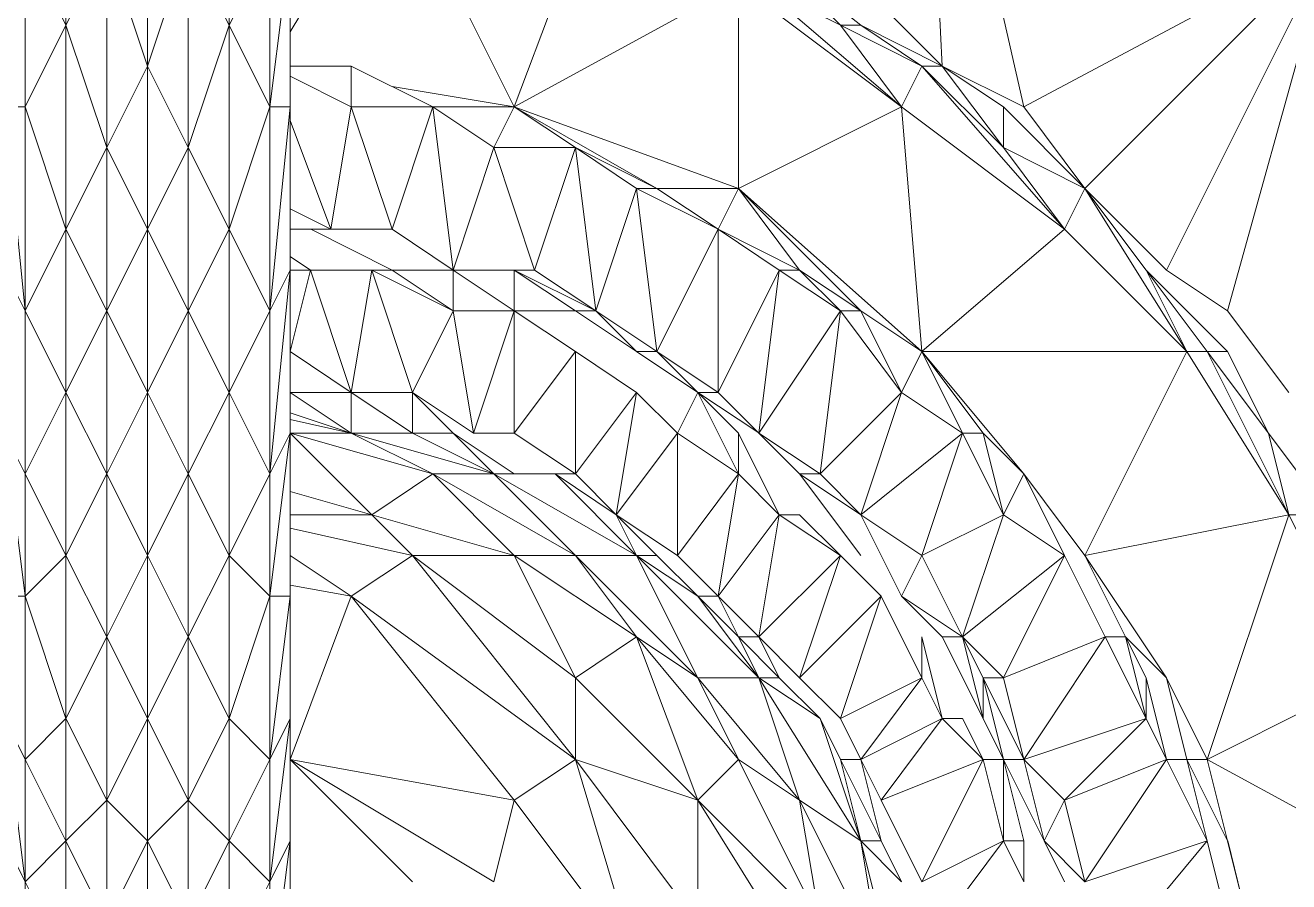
# Model space of a CAD drawing. Header units: millimetres. Extents: x 233224 to 234067, y -13631 to -11613.
# Drawn here: x 233789.9 to 233798.31, y -13582.6 to -13576.91 of the extents above; entities that cross this region are included whole.
import ezdxf

# ---------------------------------------------------------------- set-up
doc = ezdxf.new("R2010")
doc.units = ezdxf.units.MM
doc.header["$MEASUREMENT"] = 0
doc.layers.add('Int - Furniture', color=7, linetype='Continuous')
doc.layers.add('Int - Furniture _Pen_No__4', color=7, linetype='Continuous', lineweight=20, true_color=0x029e21)

# ---------------------------------------------------------------- blocks, each defined once
blk = doc.blocks.new('SAILOR AP1 D20-UZUNKOLLU_2')
at = {"layer": 'Int - Furniture _Pen_No__4', "linetype": 'Continuous'}
for p, q in [((13028.672, -921.123), (13017.823, -922.484)), ((13017.823, -922.484), (13020.532, -921.123)), ((13025.964, -922.484), (13028.672, -921.123)), ((13047.669, -921.123), (13036.813, -922.484)), ((13036.813, -922.484), (13036.813, -921.123)), ((13044.953, -922.484), (13047.669, -921.123)), ((13069.374, -921.123), (13055.809, -922.484)), ((13055.809, -922.484), (13058.518, -921.123)), ((13069.374, -922.484), (13069.374, -921.123)), ((13017.823, -922.484), (13009.683, -922.484)), ((13012.399, -925.193), (13017.823, -922.484)), ((13025.964, -922.484), (13017.823, -922.484)), ((13020.532, -925.193), (13017.823, -922.484)), ((13020.532, -925.193), (13025.964, -922.484)), ((13036.813, -922.484), (13025.964, -922.484)), ((13028.672, -925.193), (13025.964, -922.484)), ((13028.672, -925.193), (13036.813, -922.484)), ((13044.953, -922.484), (13036.813, -922.484)), ((13039.529, -925.193), (13036.813, -922.484)), ((13039.529, -925.193), (13044.953, -922.484)), ((13055.809, -922.484), (13044.953, -922.484)), ((13050.378, -925.193), (13044.953, -922.484)), ((13050.378, -925.193), (13055.809, -922.484)), ((13069.374, -922.484), (13055.809, -922.484)), ((13061.234, -925.193), (13055.809, -922.484)), ((13061.234, -925.193), (13069.374, -922.484)), ((13080.224, -922.484), (13069.374, -922.484)), ((13074.799, -925.193), (13069.374, -922.484)), ((13074.799, -925.193), (13080.224, -922.484)), ((13020.532, -925.193), (13012.399, -925.193)), ((13020.532, -925.193), (13015.107, -927.909)), ((13028.672, -925.193), (13020.532, -925.193)), ((13023.248, -927.909), (13020.532, -925.193)), ((13028.672, -925.193), (13023.248, -927.909)), ((13039.529, -925.193), (13028.672, -925.193)), ((13034.104, -927.909), (13028.672, -925.193)), ((13039.529, -925.193), (13034.104, -927.909)), ((13050.378, -925.193), (13039.529, -925.193)), ((13044.953, -927.909), (13039.529, -925.193)), ((13050.378, -925.193), (13044.953, -927.909)), ((13061.234, -925.193), (13050.378, -925.193)), ((13055.809, -927.909), (13050.378, -925.193)), ((13061.234, -925.193), (13055.809, -927.909)), ((13074.799, -925.193), (13061.234, -925.193)), ((13066.659, -927.909), (13061.234, -925.193)), ((13074.799, -925.193), (13066.659, -927.909)), ((13085.648, -925.193), (13074.799, -925.193)), ((13080.224, -927.909), (13074.799, -925.193)), ((13023.248, -927.909), (13015.107, -927.909)), ((13015.107, -927.909), (13020.532, -930.617)), ((13020.532, -930.617), (13023.248, -927.909)), ((13034.104, -927.909), (13023.248, -927.909)), ((13023.248, -927.909), (13028.672, -930.617)), ((13028.672, -930.617), (13034.104, -927.909)), ((13044.953, -927.909), (13034.104, -927.909)), ((13034.104, -927.909), (13039.529, -930.617)), ((13039.529, -930.617), (13044.953, -927.909)), ((13055.809, -927.909), (13044.953, -927.909)), ((13044.953, -927.909), (13050.378, -930.617)), ((13050.378, -930.617), (13055.809, -927.909)), ((13066.659, -927.909), (13055.809, -927.909)), ((13055.809, -927.909), (13061.234, -930.617)), ((13061.234, -930.617), (13066.659, -927.909)), ((13080.224, -927.909), (13066.659, -927.909)), ((13066.659, -927.909), (13072.083, -930.617)), ((13072.083, -930.617), (13080.224, -927.909)), ((13012.399, -930.617), (13020.532, -930.617)), ((13015.107, -933.333), (13020.532, -930.617)), ((13020.532, -930.617), (13028.672, -930.617)), ((13023.248, -933.333), (13020.532, -930.617)), ((13023.248, -933.333), (13028.672, -930.617)), ((13028.672, -930.617), (13039.529, -930.617)), ((13034.104, -933.333), (13028.672, -930.617)), ((13034.104, -933.333), (13039.529, -930.617)), ((13039.529, -930.617), (13050.378, -930.617)), ((13044.953, -933.333), (13039.529, -930.617)), ((13044.953, -933.333), (13050.378, -930.617)), ((13050.378, -930.617), (13061.234, -930.617)), ((13055.809, -933.333), (13050.378, -930.617)), ((13055.809, -933.333), (13061.234, -930.617)), ((13061.234, -930.617), (13072.083, -930.617)), ((13066.659, -933.333), (13061.234, -930.617)), ((13066.659, -933.333), (13072.083, -930.617)), ((13072.083, -930.617), (13085.648, -930.617)), ((13080.224, -933.333), (13072.083, -930.617)), ((13023.248, -933.333), (13015.107, -933.333)), ((13020.532, -936.049), (13015.107, -933.333)), ((13020.532, -936.049), (13023.248, -933.333)), ((13034.104, -933.333), (13023.248, -933.333)), ((13028.672, -936.049), (13023.248, -933.333)), ((13028.672, -936.049), (13034.104, -933.333)), ((13044.953, -933.333), (13034.104, -933.333)), ((13039.529, -936.049), (13034.104, -933.333)), ((13039.529, -936.049), (13044.953, -933.333)), ((13055.809, -933.333), (13044.953, -933.333)), ((13050.378, -936.049), (13044.953, -933.333)), ((13050.378, -936.049), (13055.809, -933.333)), ((13066.659, -933.333), (13055.809, -933.333)), ((13061.234, -936.049), (13055.809, -933.333)), ((13061.234, -936.049), (13066.659, -933.333)), ((13080.224, -933.333), (13066.659, -933.333)), ((13074.799, -936.049), (13066.659, -933.333)), ((13074.799, -936.049), (13080.224, -933.333)), ((13020.532, -936.049), (13012.399, -936.049)), ((13017.823, -938.758), (13012.399, -936.049)), ((13020.532, -936.049), (13017.823, -938.758)), ((13028.672, -936.049), (13020.532, -936.049)), ((13025.964, -938.758), (13020.532, -936.049)), ((13028.672, -936.049), (13025.964, -938.758)), ((13039.529, -936.049), (13028.672, -936.049)), ((13036.813, -938.758), (13028.672, -936.049)), ((13039.529, -936.049), (13036.813, -938.758)), ((13050.378, -936.049), (13039.529, -936.049)), ((13044.953, -938.758), (13039.529, -936.049)), ((13050.378, -936.049), (13044.953, -938.758)), ((13061.234, -936.049), (13050.378, -936.049)), ((13055.809, -938.758), (13050.378, -936.049)), ((13061.234, -936.049), (13055.809, -938.758)), ((13074.799, -936.049), (13061.234, -936.049)), ((13069.374, -938.758), (13061.234, -936.049)), ((13074.799, -936.049), (13069.374, -938.758)), ((13085.648, -936.049), (13074.799, -936.049)), ((13080.224, -938.758), (13074.799, -936.049)), ((13017.823, -938.758), (13009.683, -938.758)), ((13020.532, -940.119), (13009.683, -938.758)), ((13025.964, -938.758), (13017.823, -938.758)), ((13028.672, -940.119), (13017.823, -938.758)), ((13020.532, -940.119), (13017.823, -938.758)), ((13036.813, -938.758), (13025.964, -938.758)), ((13036.813, -940.119), (13025.964, -938.758)), ((13028.672, -940.119), (13025.964, -938.758)), ((13044.953, -938.758), (13036.813, -938.758)), ((13047.669, -940.119), (13036.813, -938.758)), ((13036.813, -940.119), (13036.813, -938.758)), ((13055.809, -938.758), (13044.953, -938.758)), ((13058.518, -940.119), (13044.953, -938.758)), ((13047.669, -940.119), (13044.953, -938.758)), ((13069.374, -938.758), (13055.809, -938.758)), ((13069.374, -940.119), (13055.809, -938.758)), ((13058.518, -940.119), (13055.809, -938.758)), ((13080.224, -938.758), (13069.374, -938.758)), ((13080.224, -940.119), (13069.374, -938.758)), ((13069.374, -940.119), (13069.374, -938.758)), ((13020.532, -940.119), (13012.419, -940.119)), ((13025.964, -940.119), (13017.823, -953.684)), ((13017.823, -948.253), (13025.964, -940.119)), ((13028.672, -940.119), (13020.532, -940.119)), ((13025.964, -940.119), (13023.248, -955.039)), ((13025.964, -940.119), (13036.813, -944.189)), ((13028.679, -940.119), (13028.672, -940.119)), ((13036.813, -940.119), (13028.679, -940.119)), ((13037.556, -940.119), (13036.813, -944.189)), ((13036.813, -944.189), (13039.529, -940.119)), ((13047.669, -940.119), (13036.813, -940.119)), ((13041.334, -940.119), (13039.529, -948.253)), ((13042.237, -940.119), (13042.237, -945.544)), ((13043.793, -940.119), (13042.237, -945.544)), ((13042.237, -945.544), (13047.669, -940.119)), ((13047.669, -940.119), (13044.953, -949.614)), ((13047.669, -940.119), (13047.669, -944.189)), ((13048.572, -940.119), (13047.669, -944.189)), ((13047.669, -944.189), (13050.378, -940.119)), ((13049.023, -940.119), (13047.669, -944.189)), ((13058.518, -940.119), (13047.669, -940.119)), ((13050.378, -940.119), (13050.378, -944.189)), ((13050.378, -944.189), (13053.094, -940.119)), ((13053.094, -940.119), (13058.518, -941.474)), ((13058.518, -940.119), (13058.518, -941.474)), ((13059.421, -940.119), (13058.518, -941.474)), ((13058.525, -940.119), (13058.518, -940.119)), ((13069.374, -940.119), (13058.525, -940.119)), ((13061.234, -941.474), (13061.234, -940.119)), ((13062.588, -940.119), (13061.234, -942.828)), ((13068.458, -940.119), (13061.234, -942.828)), ((13071.403, -940.119), (13069.374, -944.189)), ((13080.224, -940.119), (13069.374, -940.119)), ((13072.083, -944.189), (13072.083, -940.119)), ((13074.355, -940.119), (13085.648, -946.898)), ((13058.518, -941.474), (13050.378, -944.189)), ((13058.518, -941.474), (13058.518, -945.537)), ((13058.518, -946.898), (13061.227, -941.488)), ((13061.227, -941.488), (13061.234, -941.474)), ((13061.234, -941.474), (13061.234, -946.898)), ((13061.234, -942.828), (13069.374, -944.189)), ((13036.813, -944.189), (13023.248, -955.039)), ((13036.813, -944.189), (13025.964, -959.109)), ((13036.813, -944.189), (13039.529, -948.253)), ((13047.669, -944.189), (13044.953, -953.684)), ((13044.953, -949.614), (13047.669, -944.189)), ((13047.669, -944.189), (13047.669, -948.253)), ((13050.378, -944.189), (13047.669, -948.253)), ((13047.669, -944.189), (13050.378, -944.189)), ((13050.378, -948.253), (13050.378, -944.189)), ((13050.378, -944.189), (13058.518, -945.544)), ((13069.374, -944.189), (13061.234, -946.898)), ((13069.374, -944.189), (13069.374, -949.614)), ((13072.083, -944.189), (13069.374, -949.614)), ((13069.374, -944.189), (13072.083, -944.189)), ((13042.237, -945.544), (13039.529, -955.039)), ((13039.529, -948.253), (13042.237, -945.544)), ((13042.237, -945.544), (13044.953, -949.614)), ((13058.518, -945.544), (13050.378, -948.253)), ((13058.518, -945.544), (13055.809, -950.968)), ((13058.518, -945.537), (13058.518, -945.544)), ((13058.518, -945.544), (13058.518, -946.898)), ((13058.518, -946.898), (13055.809, -950.968)), ((13058.518, -950.968), (13058.518, -946.898)), ((13058.518, -950.968), (13061.227, -946.905)), ((13061.234, -946.898), (13061.227, -946.905)), ((13061.234, -946.898), (13069.374, -949.614)), ((13085.648, -946.898), (13069.374, -955.039)), ((13070.729, -946.905), (13069.374, -955.039)), ((13039.529, -948.253), (13025.964, -959.109)), ((13039.529, -948.253), (13031.388, -959.109)), ((13039.529, -948.253), (13039.529, -955.039)), ((13047.669, -948.253), (13044.953, -953.684)), ((13047.669, -948.253), (13047.669, -950.968)), ((13050.378, -948.253), (13047.669, -950.968)), ((13050.378, -948.253), (13047.669, -952.323)), ((13047.669, -948.253), (13050.378, -948.253)), ((13050.378, -948.253), (13055.809, -950.968)), ((13044.953, -949.614), (13039.529, -959.109)), ((13039.529, -955.039), (13044.953, -949.614)), ((13044.953, -949.614), (13044.953, -953.684)), ((13069.374, -949.614), (13058.518, -950.968)), ((13069.374, -949.614), (13066.659, -953.684)), ((13069.374, -955.039), (13069.374, -949.614)), ((13047.669, -950.968), (13044.953, -955.039)), ((13044.953, -953.684), (13047.669, -950.968)), ((13055.809, -950.968), (13047.669, -952.323)), ((13055.809, -950.968), (13055.809, -955.039)), ((13058.518, -950.968), (13055.809, -955.039)), ((13055.809, -950.968), (13058.518, -950.968)), ((13058.518, -950.968), (13058.518, -956.393)), ((13058.518, -950.968), (13066.659, -953.684)), ((13047.669, -952.323), (13047.669, -955.039)), ((13047.669, -952.323), (13055.809, -955.039)), ((13017.823, -953.684), (13023.248, -955.039)), ((13044.953, -953.684), (13039.529, -963.179)), ((13039.529, -959.109), (13044.953, -953.684)), ((13044.953, -953.684), (13044.953, -957.754)), ((13066.659, -953.684), (13058.518, -956.393)), ((13066.659, -953.684), (13066.659, -959.109)), ((13066.659, -953.684), (13069.374, -955.039)), ((13023.248, -955.039), (13012.399, -963.179)), ((13023.248, -955.039), (13025.964, -959.109)), ((13031.388, -959.109), (13039.529, -955.039)), ((13039.529, -955.039), (13034.104, -963.179)), ((13039.529, -955.039), (13039.529, -959.109)), ((13044.953, -959.109), (13047.669, -955.039)), ((13047.669, -955.039), (13053.094, -959.109)), ((13055.809, -955.039), (13047.669, -955.039)), ((13055.809, -955.039), (13053.101, -959.102)), ((13055.809, -959.109), (13055.809, -955.039)), ((13058.518, -955.039), (13055.809, -959.109)), ((13058.518, -955.039), (13055.809, -960.463)), ((13055.809, -955.039), (13058.518, -955.039)), ((13069.374, -955.039), (13063.943, -964.533)), ((13069.374, -955.039), (13063.943, -969.958)), ((13069.374, -955.039), (13066.659, -959.109)), ((13069.374, -955.039), (13077.515, -969.958)), ((13069.374, -955.039), (13080.224, -959.109)), ((13058.518, -956.393), (13055.809, -960.463)), ((13058.518, -956.393), (13066.659, -959.109)), ((13044.953, -957.754), (13039.529, -963.179)), ((13044.953, -957.754), (13042.237, -961.825)), ((13044.953, -957.754), (13044.953, -959.109)), ((13025.964, -959.109), (13012.399, -963.179)), ((13025.964, -959.109), (13015.107, -967.249)), ((13025.964, -959.109), (13023.248, -967.249)), ((13031.388, -959.109), (13023.248, -967.249)), ((13025.964, -959.109), (13031.388, -959.109)), ((13039.529, -959.109), (13031.388, -967.249)), ((13031.388, -959.109), (13034.104, -963.179)), ((13034.104, -963.179), (13039.529, -959.109)), ((13039.529, -959.109), (13039.529, -963.179)), ((13044.953, -959.109), (13042.237, -961.825)), ((13044.953, -959.109), (13050.378, -963.179)), ((13053.094, -959.109), (13044.953, -959.109)), ((13053.094, -959.109), (13050.378, -963.179)), ((13053.101, -959.102), (13053.094, -959.109)), ((13053.094, -963.179), (13055.809, -959.109)), ((13055.809, -959.109), (13055.809, -960.463)), ((13066.659, -959.109), (13055.809, -960.463)), ((13063.943, -964.533), (13066.659, -959.109)), ((13066.659, -959.109), (13063.943, -963.179)), ((13055.809, -960.463), (13053.094, -963.179)), ((13055.809, -960.463), (13053.094, -964.533)), ((13055.809, -960.463), (13063.943, -963.179)), ((13042.237, -961.825), (13039.529, -964.533)), ((13042.237, -961.825), (13039.529, -965.895)), ((13039.529, -963.179), (13042.237, -961.825)), ((13042.237, -961.825), (13047.669, -965.895)), ((13050.378, -963.179), (13042.237, -961.825)), ((13034.104, -963.179), (13023.248, -967.249)), ((13034.104, -963.179), (13025.964, -969.958)), ((13039.529, -963.179), (13031.388, -971.319)), ((13034.104, -963.179), (13031.388, -967.249)), ((13031.388, -967.249), (13039.529, -963.179)), ((13039.529, -963.179), (13036.813, -967.249)), ((13039.529, -963.179), (13039.529, -964.533)), ((13050.378, -963.179), (13047.669, -965.895)), ((13050.378, -967.249), (13053.094, -963.179)), ((13053.094, -963.179), (13053.094, -964.533)), ((13063.943, -963.179), (13053.094, -964.533)), ((13063.943, -963.179), (13061.234, -968.604)), ((13063.943, -963.179), (13063.943, -964.533)), ((13039.529, -964.533), (13036.813, -967.249)), ((13053.094, -964.533), (13050.378, -967.249)), ((13053.094, -964.533), (13050.378, -968.604)), ((13053.094, -964.533), (13061.234, -968.604)), ((13063.943, -964.533), (13061.234, -968.604)), ((13063.943, -964.533), (13063.943, -969.958)), ((13036.813, -968.604), (13039.529, -965.895)), ((13039.529, -965.895), (13044.953, -969.958)), ((13047.669, -965.895), (13039.529, -965.895)), ((13047.669, -965.895), (13044.953, -969.958)), ((13047.669, -965.895), (13050.378, -967.249)), ((13023.248, -967.249), (13012.399, -974.028)), ((13023.248, -967.249), (13015.107, -975.39)), ((13015.107, -967.249), (13023.248, -967.249)), ((13031.388, -967.249), (13023.248, -974.028)), ((13023.248, -967.249), (13025.964, -969.958)), ((13025.964, -969.958), (13031.388, -967.249)), ((13031.388, -967.249), (13031.388, -971.319)), ((13036.813, -967.249), (13031.388, -971.319)), ((13036.813, -967.249), (13034.104, -969.958)), ((13036.813, -967.249), (13036.813, -968.604)), ((13050.378, -967.249), (13044.953, -969.958)), ((13047.669, -969.958), (13050.378, -967.249)), ((13047.676, -971.313), (13050.378, -967.249)), ((13050.378, -967.249), (13050.378, -968.604)), ((13034.104, -971.319), (13036.813, -968.604)), ((13036.813, -968.604), (13034.104, -969.958)), ((13036.813, -968.604), (13042.237, -972.674)), ((13044.953, -969.958), (13036.813, -968.604)), ((13050.378, -968.604), (13047.669, -971.319)), ((13050.378, -968.604), (13058.518, -972.674)), ((13061.234, -968.604), (13050.378, -968.604)), ((13058.518, -974.028), (13061.234, -968.604)), ((13061.234, -968.604), (13058.518, -972.674)), ((13061.234, -968.604), (13063.943, -969.958)), ((13025.964, -969.958), (13015.107, -975.39)), ((13025.964, -969.958), (13023.248, -974.028)), ((13034.104, -969.958), (13031.388, -972.674)), ((13031.388, -971.319), (13034.104, -969.958)), ((13034.104, -969.958), (13034.104, -971.319)), ((13044.953, -969.958), (13042.237, -972.674)), ((13047.669, -969.958), (13042.237, -972.674)), ((13044.953, -969.958), (13047.669, -969.958)), ((13063.943, -969.958), (13053.094, -982.169)), ((13063.943, -969.958), (13055.809, -978.099)), ((13058.518, -974.028), (13063.943, -969.958)), ((13063.943, -969.958), (13069.374, -980.814)), ((13063.943, -969.958), (13077.515, -969.958)), ((13077.515, -969.958), (13069.374, -980.814)), ((13031.388, -971.319), (13020.532, -978.099)), ((13023.248, -974.028), (13031.388, -971.319)), ((13031.388, -971.319), (13028.672, -975.39)), ((13031.388, -971.319), (13031.388, -972.674)), ((13034.104, -971.319), (13031.388, -972.674)), ((13034.104, -971.319), (13031.388, -974.028)), ((13034.104, -971.319), (13039.529, -976.744)), ((13042.237, -972.674), (13034.104, -971.319)), ((13044.953, -974.028), (13047.669, -971.319)), ((13047.669, -971.319), (13044.953, -975.39)), ((13047.669, -971.319), (13047.676, -971.313)), ((13047.669, -971.319), (13055.809, -976.744)), ((13058.518, -972.674), (13047.669, -971.319)), ((13077.515, -971.319), (13069.374, -980.814)), ((13077.515, -971.319), (13074.799, -976.744)), ((13074.799, -978.099), (13080.224, -971.319)), ((13080.224, -971.319), (13074.799, -976.744)), ((13031.388, -972.674), (13028.672, -975.39)), ((13042.237, -972.674), (13039.529, -976.744)), ((13042.237, -972.674), (13042.237, -974.028)), ((13058.518, -972.674), (13055.809, -976.744)), ((13058.518, -972.674), (13058.518, -974.028)), ((13023.248, -974.028), (13012.399, -979.46)), ((13015.107, -975.39), (13023.248, -974.028)), ((13023.248, -974.028), (13020.532, -978.099)), ((13031.388, -974.028), (13028.672, -976.744)), ((13031.388, -974.028), (13036.813, -979.46)), ((13039.529, -976.744), (13031.388, -974.028)), ((13042.237, -974.028), (13039.529, -976.744)), ((13039.529, -978.099), (13044.953, -974.028)), ((13044.953, -974.028), (13042.237, -978.099)), ((13044.953, -974.028), (13044.953, -975.39)), ((13055.809, -978.099), (13058.518, -974.028)), ((13058.518, -974.028), (13055.809, -976.744)), ((13028.672, -975.39), (13020.532, -978.099)), ((13028.672, -975.39), (13025.964, -976.744)), ((13044.953, -975.39), (13042.237, -978.099)), ((13044.953, -975.39), (13050.378, -980.814)), ((13055.809, -976.744), (13044.953, -975.39)), ((13025.964, -976.744), (13020.532, -979.46)), ((13020.532, -978.099), (13025.964, -976.744)), ((13025.964, -976.744), (13025.964, -978.099)), ((13025.964, -978.099), (13028.672, -976.744)), ((13028.672, -976.744), (13031.388, -982.169)), ((13036.813, -979.46), (13028.672, -976.744)), ((13039.529, -976.744), (13036.813, -979.46)), ((13055.809, -976.744), (13050.378, -980.814)), ((13055.809, -976.744), (13055.809, -978.099)), ((13069.374, -980.814), (13074.799, -976.744)), ((13074.799, -976.744), (13072.083, -982.169)), ((13074.799, -976.744), (13074.799, -978.099)), ((13020.532, -978.099), (13009.683, -980.814)), ((13012.399, -979.46), (13020.532, -978.099)), ((13020.532, -978.099), (13017.823, -980.814)), ((13020.532, -978.099), (13020.532, -979.46)), ((13025.964, -978.099), (13020.532, -979.46)), ((13025.964, -978.099), (13023.248, -979.46)), ((13025.964, -978.099), (13028.672, -983.53)), ((13031.388, -982.169), (13025.964, -978.099)), ((13036.813, -980.814), (13042.224, -978.105)), ((13042.237, -978.099), (13039.529, -982.169)), ((13042.237, -978.099), (13042.224, -978.105)), ((13042.237, -978.099), (13047.669, -984.884)), ((13050.378, -980.814), (13042.237, -978.099)), ((13055.809, -978.099), (13050.378, -980.814)), ((13053.094, -982.169), (13055.809, -978.099)), ((13072.083, -983.53), (13077.515, -978.099)), ((13072.083, -983.53), (13074.799, -978.099)), ((13074.799, -978.099), (13072.083, -982.169)), ((13020.532, -979.46), (13017.823, -980.814)), ((13023.248, -979.46), (13017.823, -982.169)), ((13023.248, -979.46), (13025.964, -986.239)), ((13028.672, -983.53), (13023.248, -979.46)), ((13036.813, -979.46), (13031.388, -982.169)), ((13034.104, -983.53), (13036.813, -980.814)), ((13036.813, -980.814), (13034.104, -984.884)), ((13036.813, -980.814), (13039.529, -982.169)), ((13050.378, -980.814), (13047.669, -984.884)), ((13050.378, -980.814), (13053.094, -982.169)), ((13069.374, -980.814), (13053.094, -982.169)), ((13069.374, -980.814), (13061.234, -991.664)), ((13069.374, -980.814), (13072.083, -982.169)), ((13017.823, -982.169), (13020.532, -987.6)), ((13025.964, -986.239), (13017.823, -982.169)), ((13031.388, -982.169), (13028.672, -983.53)), ((13034.104, -982.169), (13028.672, -983.53)), ((13031.388, -982.169), (13034.104, -982.169)), ((13039.529, -982.169), (13034.104, -984.884)), ((13039.529, -982.169), (13042.237, -987.6)), ((13047.669, -984.884), (13039.529, -982.169)), ((13053.094, -982.169), (13044.953, -988.955)), ((13047.669, -986.239), (13053.094, -982.169)), ((13053.094, -982.169), (13047.669, -984.884)), ((13053.094, -982.169), (13053.094, -999.804)), ((13053.094, -982.169), (13061.234, -991.664)), ((13072.083, -982.169), (13061.234, -991.664)), ((13072.083, -982.169), (13066.659, -987.6)), ((13099.22, -982.169), (13069.374, -988.955)), ((13072.083, -983.53), (13099.22, -982.169)), ((13072.083, -982.169), (13072.083, -983.53)), ((13020.532, -987.6), (13015.107, -983.53)), ((13028.672, -983.53), (13025.964, -986.239)), ((13028.672, -983.53), (13028.672, -984.884)), ((13028.672, -986.239), (13034.104, -983.53)), ((13034.104, -983.53), (13034.104, -984.884)), ((13072.083, -983.53), (13066.659, -987.6)), ((13072.083, -983.53), (13069.374, -988.955)), ((13069.374, -987.6), (13072.083, -983.53)), ((13028.672, -984.884), (13025.964, -986.239)), ((13034.104, -984.884), (13028.672, -986.239)), ((13034.104, -984.884), (13031.388, -986.239)), ((13034.104, -984.884), (13031.388, -987.6)), ((13034.104, -984.884), (13039.529, -991.664)), ((13042.237, -987.6), (13034.104, -984.884)), ((13047.669, -984.884), (13042.237, -987.6)), ((13047.669, -984.884), (13047.669, -986.239)), ((13025.964, -986.239), (13020.532, -987.6)), ((13025.964, -986.239), (13025.964, -987.6)), ((13025.964, -987.6), (13028.672, -986.239)), ((13031.388, -986.239), (13025.964, -987.6)), ((13031.388, -986.239), (13025.964, -988.955)), ((13028.672, -986.239), (13031.388, -986.239)), ((13031.388, -986.239), (13031.388, -987.6)), ((13047.669, -986.239), (13042.237, -987.6)), ((13044.953, -988.955), (13047.669, -986.239)), ((13020.532, -987.6), (13017.823, -988.955)), ((13020.532, -987.6), (13020.532, -988.955)), ((13020.532, -988.955), (13025.964, -987.6)), ((13025.964, -987.6), (13020.532, -987.6)), ((13020.532, -990.309), (13025.964, -987.6)), ((13025.964, -987.6), (13025.964, -988.955)), ((13031.388, -987.6), (13025.964, -988.955)), ((13031.388, -987.6), (13034.104, -994.379)), ((13039.529, -991.664), (13031.388, -987.6)), ((13042.237, -987.6), (13039.529, -991.664)), ((13042.237, -987.6), (13044.953, -988.955)), ((13061.234, -991.664), (13066.659, -987.6)), ((13066.659, -987.6), (13063.943, -993.025)), ((13069.374, -987.6), (13063.943, -993.025)), ((13066.659, -987.6), (13069.374, -987.6)), ((13020.532, -988.955), (13017.823, -988.955)), ((13025.964, -988.955), (13020.532, -990.309)), ((13025.964, -988.955), (13023.248, -991.664)), ((13025.964, -988.955), (13028.672, -997.095)), ((13034.104, -994.379), (13025.964, -988.955)), ((13044.953, -988.955), (13039.529, -991.664)), ((13044.953, -988.955), (13039.529, -993.025)), ((13063.943, -993.025), (13069.374, -988.955)), ((13069.374, -988.955), (13080.224, -1009.306)), ((13017.823, -991.664), (13020.532, -990.309)), ((13020.532, -990.309), (13017.823, -993.025)), ((13020.532, -990.309), (13023.248, -991.664)), ((13023.248, -991.664), (13017.823, -993.025)), ((13023.248, -991.664), (13025.964, -998.45)), ((13028.672, -997.095), (13023.248, -991.664)), ((13039.529, -991.664), (13034.104, -994.379)), ((13061.234, -991.664), (13053.094, -999.804)), ((13061.234, -991.664), (13063.943, -993.025)), ((13017.823, -993.025), (13020.532, -1001.165)), ((13025.964, -998.45), (13017.823, -993.025)), ((13039.529, -993.025), (13031.388, -998.45)), ((13034.104, -995.734), (13039.529, -993.025)), ((13039.529, -993.025), (13042.237, -1006.59)), ((13039.529, -993.025), (13053.094, -999.804)), ((13063.943, -993.025), (13053.094, -999.804)), ((13063.943, -993.025), (13058.518, -998.45)), ((13063.943, -993.025), (13058.518, -997.095)), ((13063.943, -993.025), (13080.224, -1009.306)), ((13020.532, -1001.165), (13012.399, -994.379)), ((13034.104, -994.379), (13028.672, -997.095)), ((13034.104, -994.379), (13034.104, -995.734)), ((13034.104, -995.734), (13028.672, -997.095)), ((13031.388, -997.095), (13034.104, -995.734)), ((13034.104, -995.734), (13031.388, -998.45)), ((13028.672, -997.095), (13025.964, -998.45)), ((13031.388, -997.095), (13025.964, -998.45)), ((13028.672, -997.095), (13031.388, -997.095)), ((13053.094, -999.804), (13058.518, -997.095)), ((13058.518, -997.095), (13053.094, -1001.165)), ((13053.094, -1002.52), (13058.518, -997.095)), ((13025.964, -998.45), (13020.532, -1001.165)), ((13025.964, -998.45), (13025.964, -999.804)), ((13025.964, -999.804), (13031.388, -998.45)), ((13031.388, -998.45), (13025.964, -1001.165)), ((13058.518, -998.45), (13055.809, -1002.52)), ((13058.518, -998.45), (13080.224, -1009.306)), ((13025.964, -999.804), (13020.532, -1001.165)), ((13025.964, -999.804), (13020.532, -1002.52)), ((13025.964, -999.804), (13025.964, -1001.165)), ((13053.094, -999.804), (13042.237, -1006.59)), ((13053.094, -999.804), (13053.094, -1001.165)), ((13020.532, -1001.165), (13015.107, -1002.52)), ((13025.964, -1001.165), (13017.823, -1016.085)), ((13020.532, -1002.52), (13025.964, -1001.165)), ((13025.964, -1001.165), (13031.388, -1012.015)), ((13042.237, -1006.59), (13025.964, -1001.165)), ((13053.094, -1001.165), (13042.237, -1006.59)), ((13053.094, -1001.165), (13047.669, -1005.235)), ((13053.094, -1001.165), (13053.094, -1002.52)), ((13020.532, -1002.527), (13009.683, -1005.235)), ((13020.532, -1002.52), (13015.107, -1003.874)), ((13053.094, -1002.52), (13047.669, -1005.235)), ((13055.809, -1002.52), (13050.378, -1006.59)), ((13055.809, -1002.52), (13080.224, -1009.306)), ((13042.237, -1006.59), (13047.669, -1005.235)), ((13047.669, -1005.235), (13042.237, -1009.306)), ((13042.237, -1006.59), (13031.388, -1012.015)), ((13042.237, -1006.59), (13042.237, -1009.306))]:
    blk.add_line(p, q, dxfattribs=at)

msp = doc.modelspace()

# ---------------------------------------------------------------- block references
at = {"layer": 'Int - Furniture', "color": 104, "linetype": 'Continuous', "lineweight": 20, "true_color": 0x029e21, "xscale": 0.1, "yscale": 0.1, "zscale": 100, "rotation": 89.99962635528027}
msp.add_blockref('SAILOR AP1 D20-UZUNKOLLU_2', (233697.644, -14884.3854), dxfattribs=at)

doc.saveas('drawing.dxf')
